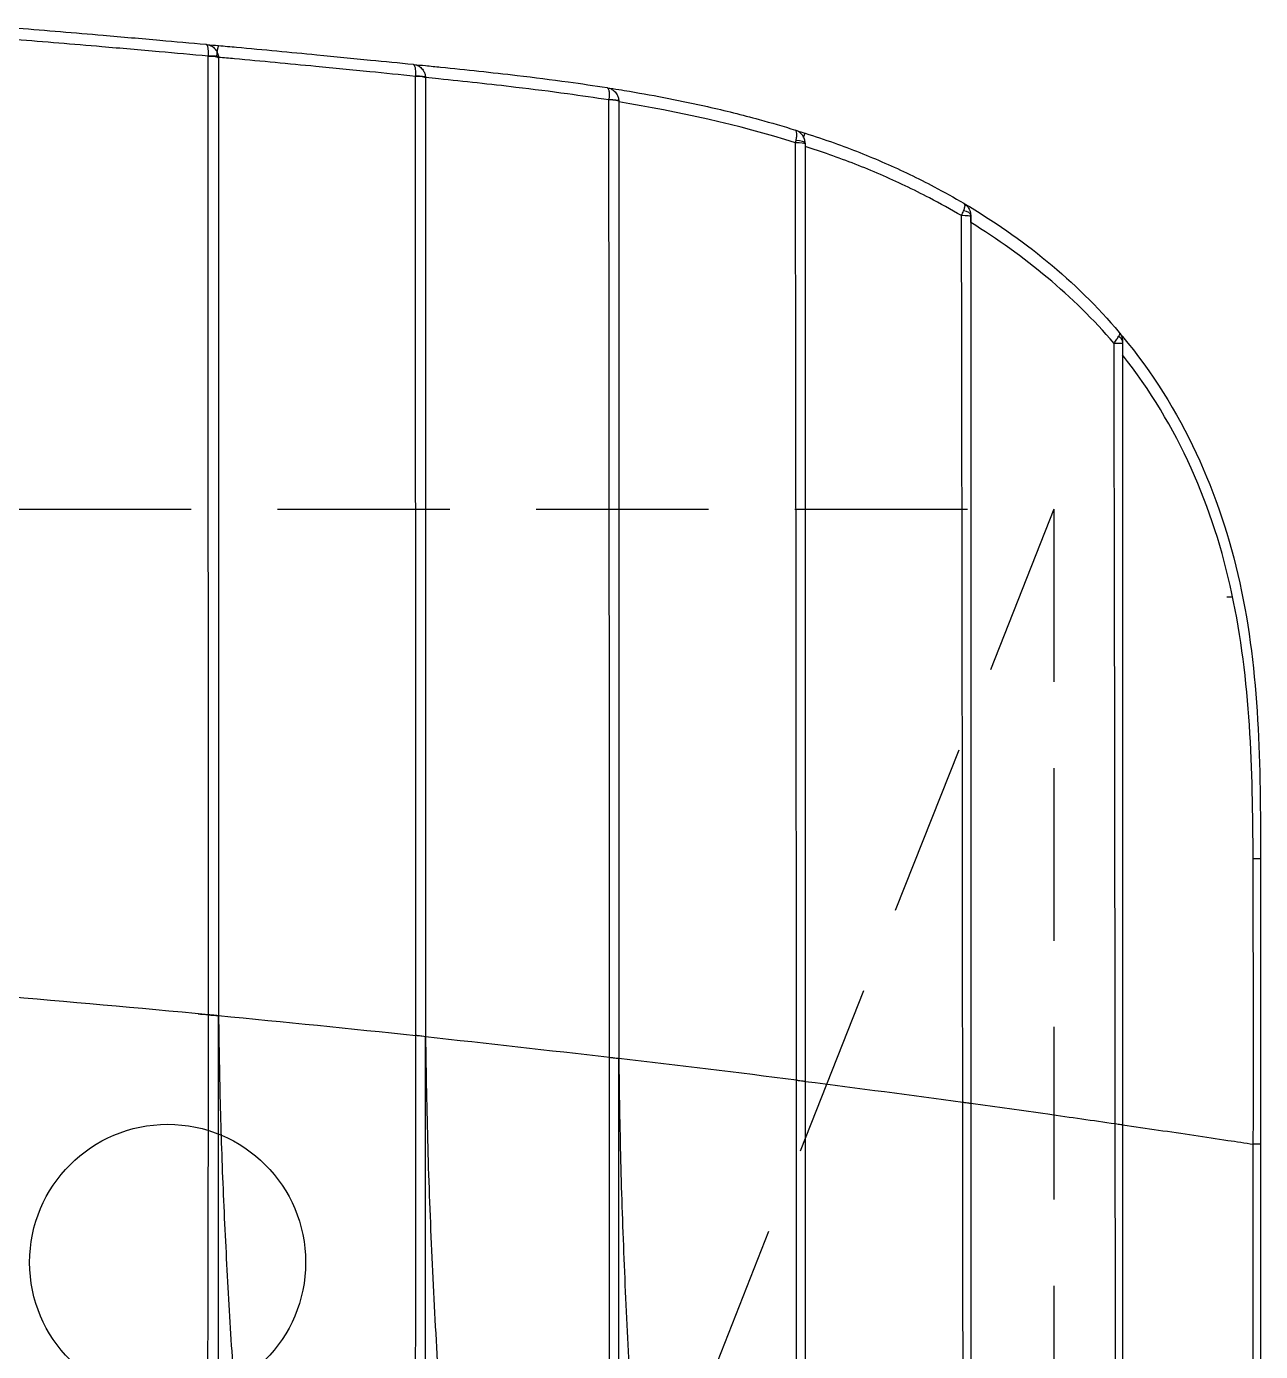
# Model space of a CAD drawing. Header units: inches. Extents: x -53835 to 52744, y -79586 to -50910.
# Drawn here: x -137.5 to -53.7, y -55529.8 to -55439.8 of the extents above; entities that cross this region are included whole.
import ezdxf

# ---------------------------------------------------------------- set-up
doc = ezdxf.new("R2010")
doc.units = ezdxf.units.IN
doc.header["$LTSCALE"] = 50
doc.header["$MEASUREMENT"] = 0
doc.linetypes.add('HIDDEN', pattern=[0.375, 0.25, -0.125])
doc.layers.add('06-LIGHT', color=4, linetype='Continuous')

# ---------------------------------------------------------------- blocks, each defined once
blk = doc.blocks.new('*U255')
at = {"color": 1, "linetype": 'HIDDEN'}
blk.add_line((1179.942, 14.985), (39.942, 464.985), dxfattribs=at)
at = {"color": 8}
for p, q in [((1212.622, 75.5), (1212.624, 75.5)), ((1128.355, 33), (1128.353, 33)), ((1135.341, 21), (1135.337, 21)), ((1201.24, 21), (1201.242, 21)), ((1173.574, 2.109), (1173.568, 2.436))]:
    blk.add_line(p, q, dxfattribs=at)
at = {"color": 1, "linetype": 'HIDDEN'}
blk.add_lwpolyline([(1179.942, 464.985), (1179.942, 14.985), (39.942, 14.985), (39.942, 464.985)], close=True, dxfattribs=at)
at = {"color": 8, "ltscale": 5}
blk.add_circle((1125.392, 79.184), 10, dxfattribs=at)
at = {"color": 8}
for centre, major_axis, ratio, start_param, end_param in [((1212.624, 76.3), (0, -0.8), 0.154906, 0, 1.508803), ((1212.637, 76.3), (-0.052, 0.798), 0.150698, 3.141251, 4.640541), ((1211.179, 61.3), (0, -0.8), 0.139682, 0, 1.489865), ((1211.188, 61.3), (-0.033, 0.799), 0.136296, 3.141375, 4.62578), ((1209.491, 47.3), (0, -0.8), 0.119511, 0, 1.46681), ((1209.496, 47.3), (0, 0.8), 0.145746, 3.141593, 4.60462), ((1206.414, 33.8), (0, -0.8), 0.09375, 0, 1.435998), ((1206.451, 33.8), (0, -0.8), 0.265872, 0, 1.386436), ((1201.157, 21.8), (0, -0.8), 0.065781, 0, 1.396113), ((1201.242, 21.8), (0, 0.8), 0.414276, 3.141593, 4.358439), ((1191.929, 10.8), (0, -0.8), 0.036559, 0, 1.335493), ((1192.106, 10.8), (0, 0.8), 0.561889, 3.141593, 4.019869)]:
    blk.add_ellipse(centre, major_axis=major_axis, ratio=ratio, start_param=start_param, end_param=end_param, dxfattribs=at)
for points, degree in [([(1144.72, 91.5), (1144.292, 86.417), (1143.832, 81.307), (1143.345, 76.23)], 3), ([(1143.396, 76.981), (1143.349, 76.487), (1143.301, 75.994), (1143.254, 75.5)], 3), ([(1109.744, 76.289), (1120.954, 76.25), (1132.158, 76.229), (1143.345, 76.23)], 3), ([(1143.345, 76.23), (1166.56, 76.234), (1189.731, 76.237), (1212.747, 76.25)], 3), ([(1212.747, 76.25), (1212.752, 76.25), (1212.756, 76.251), (1212.76, 76.251)], 3), ([(1213.605, 76.323), (1213.58, 76.049), (1213.555, 75.775), (1213.53, 75.5)], 3), ([(1109.743, 75.5), (1115.868, 75.5), (1121.99, 75.5), (1128.108, 75.5)], 3), ([(1128.108, 75.5), (1128.652, 75.5), (1129.196, 75.5), (1129.741, 75.5)], 3), ([(1129.741, 75.5), (1133.85, 75.5), (1137.957, 75.5), (1142.063, 75.5)], 3), ([(1143.27, 75.5), (1142.813, 70.726), (1142.327, 65.935), (1141.82, 61.196)], 3), ([(1142.063, 75.5), (1142.466, 75.5), (1142.868, 75.5), (1143.271, 75.5)], 3), ([(1143.271, 75.5), (1143.27, 75.5)], 1), ([(1212.624, 75.5), (1189.622, 75.5), (1166.47, 75.5), (1143.271, 75.5)], 3), ([(1212.688, 75.502), (1212.667, 75.501), (1212.645, 75.5), (1212.624, 75.5)], 3), ([(1213.53, 75.5), (1213.536, 75.537), (1213.156, 75.607), (1212.688, 75.656)], 3), ([(1109.743, 61.236), (1120.443, 61.207), (1131.138, 61.192), (1141.82, 61.196)], 3), ([(1109.743, 60.5), (1115.421, 60.5), (1121.096, 60.5), (1126.77, 60.5)], 3), ([(1126.77, 60.5), (1127.867, 60.5), (1128.964, 60.5), (1130.061, 60.5)], 3), ([(1130.061, 60.5), (1133.956, 60.5), (1137.85, 60.5), (1141.742, 60.5)], 3), ([(1141.74, 60.5), (1141.263, 56.031), (1140.762, 51.561), (1140.246, 47.16)], 3), ([(1141.742, 60.5), (1141.74, 60.5)], 1), ([(1211.179, 60.5), (1188.123, 60.5), (1164.953, 60.5), (1141.742, 60.5)], 3), ([(1141.82, 61.196), (1165.042, 61.205), (1188.224, 61.215), (1211.291, 61.236)], 3), ([(1211.22, 60.501), (1211.207, 60.5), (1211.193, 60.5), (1211.179, 60.5)], 3), ([(1211.291, 61.236), (1211.293, 61.236), (1211.296, 61.236), (1211.299, 61.236)], 3), ([(1109.742, 47.186), (1119.916, 47.164), (1130.085, 47.154), (1140.246, 47.16)], 3), ([(1140.246, 47.16), (1163.408, 47.174), (1186.534, 47.189), (1209.586, 47.217)], 3), ([(1209.586, 47.217), (1209.595, 47.216), (1209.604, 47.215), (1209.612, 47.214)], 3), ([(1210.478, 47.346), (1210.434, 47.064), (1210.389, 46.782), (1210.343, 46.5)], 3), ([(1109.742, 46.501), (1117.799, 46.501), (1125.854, 46.501), (1133.903, 46.501)], 3), ([(1133.903, 46.501), (1134.851, 46.501), (1135.798, 46.501), (1136.746, 46.501)], 3), ([(1136.746, 46.501), (1137.885, 46.501), (1139.025, 46.501), (1140.165, 46.501)], 3), ([(1138.587, 33.617), (1139.126, 37.844), (1139.654, 42.165), (1140.163, 46.502)], 3), ([(1140.165, 46.501), (1140.163, 46.501)], 1), ([(1209.491, 46.5), (1186.444, 46.5), (1163.322, 46.501), (1140.165, 46.501)], 3), ([(1206.489, 33.693), (1207.798, 37.863), (1208.737, 42.172), (1209.443, 46.5)], 3), ([(1209.496, 46.5), (1209.495, 46.5), (1209.493, 46.5), (1209.491, 46.5)], 3), ([(1109.741, 33.626), (1119.36, 33.614), (1128.976, 33.61), (1138.587, 33.617)], 3), ([(1138.587, 33.618), (1161.249, 33.634), (1183.889, 33.658), (1206.489, 33.693)], 3), ([(1206.489, 33.693), (1206.547, 33.679), (1206.604, 33.666), (1206.66, 33.653)], 3), ([(1138.505, 33), (1128.921, 33.001), (1119.332, 33), (1109.741, 33)], 3), ([(1138.503, 33.001), (1138.011, 29.134), (1137.505, 25.299), (1136.996, 21.575)], 3), ([(1138.503, 33), (1138.505, 33)], 1), ([(1206.414, 33), (1183.812, 33), (1161.17, 33.001), (1138.505, 33.001)], 3), ([(1206.451, 33), (1206.439, 33), (1206.427, 33), (1206.414, 33)], 3), ([(1207.175, 33), (1207.18, 33.01), (1207.083, 33.051), (1206.913, 33.112)], 3), ([(1202.094, 21.487), (1199.613, 17.248), (1196.478, 13.384), (1192.751, 10.236)], 3), ([(1201.209, 21.661), (1201.328, 21.611), (1201.447, 21.563), (1201.553, 21.523)], 3), ([(1136.915, 21), (1127.858, 21), (1118.799, 21), (1109.74, 21)], 3), ([(1136.912, 21), (1136.915, 21)], 1), ([(1191.958, 10.614), (1195.4, 13.555), (1198.315, 17.121), (1200.718, 21)], 3), ([(1135.361, 10), (1126.82, 10), (1118.279, 10), (1109.738, 10)], 3), ([(1135.361, 10), (1135.358, 10)], 1), ([(1133.944, 0), (1125.875, 0), (1117.806, 0), (1109.736, 0)], 3), ([(1133.944, 0), (1133.946, 0), (1133.947, 0.207), (1133.948, 0.52)], 3), ([(1154.619, 0), (1154.621, 0), (1154.623, 0.215), (1154.624, 0.536)], 3)]:
    blk.add_open_spline(points, degree=degree, dxfattribs=at)
for points, knots in [([(1212.76, 76.251), (1212.868, 77.432), (1212.974, 78.615), (1213.202, 81.183), (1213.322, 82.569), (1213.618, 86.033), (1213.791, 88.112), (1213.994, 90.625), (1214.029, 91.063), (1214.064, 91.5), (1214.064, 91.5), (1214.064, 91.5)], [0, 0, 0, 0, 0.232545, 0.232545, 0.504897, 0.504897, 0.913704, 0.913704, 0.999996, 0.999996, 1, 1, 1, 1]), ([(1214.909, 91.5), (1214.909, 91.5), (1214.909, 91.5), (1214.87, 91.015), (1214.831, 90.529), (1214.625, 87.986), (1214.453, 85.924), (1214.159, 82.488), (1214.039, 81.113), (1213.819, 78.629), (1213.72, 77.519), (1213.619, 76.41)], [0, 0, 0, 0, 0.000004, 0.000004, 0.096735, 0.096735, 0.506429, 0.506429, 0.779373, 0.779373, 1, 1, 1, 1]), ([(1143.345, 76.23), (1143.333, 76.1), (1143.309, 75.842), (1143.28, 75.557), (1143.274, 75.519), (1143.271, 75.5)], [0, 0, 0, 0, 0.336965, 0.669945, 1, 1, 1, 1]), ([(1213.619, 76.41), (1213.618, 76.407), (1213.618, 76.405), (1213.616, 76.385), (1213.614, 76.366), (1213.601, 76.282), (1213.585, 76.218), (1213.535, 76.081), (1213.498, 76.009), (1213.387, 75.843), (1213.3, 75.754), (1213.13, 75.633), (1213.051, 75.592), (1212.879, 75.529), (1212.784, 75.508), (1212.688, 75.502)], [0, 0, 0, 0, 0.004555, 0.004555, 0.044275, 0.044275, 0.184893, 0.184893, 0.355049, 0.355049, 0.61302, 0.61302, 0.79821, 0.79821, 1, 1, 1, 1]), ([(1213.619, 76.41), (1213.619, 76.409), (1213.619, 76.409), (1213.618, 76.404), (1213.617, 76.399), (1213.611, 76.38), (1213.599, 76.365), (1213.559, 76.335), (1213.528, 76.32), (1213.429, 76.287), (1213.35, 76.271), (1213.19, 76.253), (1213.114, 76.248), (1212.948, 76.244), (1212.855, 76.246), (1212.76, 76.251)], [0, 0, 0, 0, 0.004554, 0.004554, 0.044272, 0.044272, 0.184889, 0.184889, 0.355045, 0.355045, 0.613023, 0.613023, 0.798214, 0.798214, 1, 1, 1, 1]), ([(1143.27, 75.5), (1141.037, 75.466), (1136.57, 75.399), (1129.861, 75.15), (1123.153, 74.81), (1116.445, 74.389), (1111.977, 74.055), (1109.743, 73.888)], [0, 0, 0, 0, 0.199981, 0.399984, 0.599994, 0.800004, 1, 1, 1, 1]), ([(1212.622, 75.5), (1201.275, 75.5), (1178.19, 75.5), (1155.021, 75.5), (1143.27, 75.5)], [0, 0, 0, 0, 0.493391, 1, 1, 1, 1]), ([(1211.299, 61.236), (1211.411, 62.333), (1211.521, 63.432), (1211.76, 65.837), (1211.888, 67.144), (1212.203, 70.413), (1212.387, 72.375), (1212.603, 74.722), (1212.638, 75.111), (1212.674, 75.5), (1212.674, 75.5), (1212.674, 75.5)], [0, 0, 0, 0, 0.231179, 0.231179, 0.505815, 0.505815, 0.918087, 0.918087, 0.999996, 0.999996, 1, 1, 1, 1]), ([(1213.53, 75.5), (1213.53, 75.5), (1213.53, 75.5), (1213.49, 75.063), (1213.45, 74.626), (1213.232, 72.249), (1213.049, 70.306), (1212.737, 67.068), (1212.61, 65.773), (1212.38, 63.452), (1212.277, 62.425), (1212.173, 61.4)], [0, 0, 0, 0, 0.000004, 0.000004, 0.093122, 0.093122, 0.506225, 0.506225, 0.781415, 0.781415, 1, 1, 1, 1]), ([(1141.74, 60.5), (1139.076, 60.458), (1133.746, 60.373), (1125.743, 60.057), (1117.74, 59.639), (1112.408, 59.282), (1109.742, 59.104)], [0, 0, 0, 0, 0.249988, 0.499982, 0.750002, 1, 1, 1, 1]), ([(1141.742, 60.5), (1141.739, 60.505), (1141.732, 60.522), (1141.767, 60.69), (1141.794, 60.95), (1141.811, 61.111), (1141.82, 61.196)], [0, 0, 0, 0, 0.179045, 0.569787, 0.77214, 1, 1, 1, 1]), ([(1209.586, 47.217), (1209.744, 48.215), (1209.89, 49.217), (1210.198, 51.46), (1210.355, 52.702), (1210.722, 55.812), (1210.92, 57.683), (1211.141, 59.866), (1211.173, 60.183), (1211.205, 60.5), (1211.205, 60.5), (1211.205, 60.501)], [0, 0, 0, 0, 0.227114, 0.227114, 0.507581, 0.507581, 0.928515, 0.928515, 0.999968, 0.999968, 1, 1, 1, 1]), ([(1212.161, 61.348), (1212.133, 61.066), (1212.105, 60.783), (1212.04, 60.136), (1212.004, 59.771), (1211.78, 57.556), (1211.583, 55.702), (1211.219, 52.617), (1211.064, 51.383), (1210.766, 49.215), (1210.629, 48.279), (1210.484, 47.346)], [0, 0, 0, 0, 0.060502, 0.060502, 0.138457, 0.138457, 0.534383, 0.534383, 0.798681, 0.798681, 1, 1, 1, 1]), ([(1212.173, 61.4), (1212.173, 61.397), (1212.173, 61.395), (1212.17, 61.367), (1212.166, 61.341), (1212.15, 61.254), (1212.133, 61.195), (1212.081, 61.061), (1212.041, 60.987), (1211.924, 60.823), (1211.837, 60.737), (1211.665, 60.622), (1211.585, 60.582), (1211.412, 60.523), (1211.316, 60.505), (1211.22, 60.501)], [0, 0, 0, 0, 0.004516, 0.004516, 0.060277, 0.060277, 0.189772, 0.189772, 0.363924, 0.363924, 0.616606, 0.616606, 0.800469, 0.800469, 1, 1, 1, 1]), ([(1212.173, 61.4), (1212.173, 61.399), (1212.173, 61.399), (1212.172, 61.391), (1212.171, 61.385), (1212.161, 61.364), (1212.149, 61.349), (1212.108, 61.318), (1212.075, 61.302), (1211.972, 61.268), (1211.892, 61.252), (1211.73, 61.234), (1211.654, 61.23), (1211.487, 61.227), (1211.393, 61.23), (1211.299, 61.236)], [0, 0, 0, 0, 0.004516, 0.004516, 0.060274, 0.060274, 0.189768, 0.189768, 0.363921, 0.363921, 0.61661, 0.61661, 0.800474, 0.800474, 1, 1, 1, 1]), ([(1140.246, 47.16), (1140.235, 47.067), (1140.214, 46.888), (1140.188, 46.676), (1140.17, 46.53), (1140.167, 46.511), (1140.165, 46.501)], [0, 0, 0, 0, 0.259243, 0.49995, 0.747682, 1, 1, 1, 1]), ([(1210.484, 47.346), (1210.483, 47.344), (1210.483, 47.342), (1210.48, 47.321), (1210.476, 47.302), (1210.458, 47.22), (1210.438, 47.158), (1210.38, 47.026), (1210.339, 46.957), (1210.219, 46.798), (1210.127, 46.715), (1209.95, 46.604), (1209.868, 46.567), (1209.69, 46.514), (1209.593, 46.5), (1209.496, 46.5)], [0, 0, 0, 0, 0.00456, 0.00456, 0.045326, 0.045326, 0.183125, 0.183125, 0.351772, 0.351772, 0.609152, 0.609152, 0.796616, 0.796616, 1, 1, 1, 1]), ([(1210.484, 47.346), (1210.484, 47.345), (1210.483, 47.345), (1210.483, 47.339), (1210.481, 47.334), (1210.473, 47.313), (1210.46, 47.297), (1210.419, 47.266), (1210.387, 47.251), (1210.287, 47.219), (1210.207, 47.205), (1210.045, 47.193), (1209.969, 47.192), (1209.801, 47.196), (1209.707, 47.203), (1209.612, 47.214)], [0, 0, 0, 0, 0.004561, 0.004561, 0.045321, 0.045321, 0.183106, 0.183106, 0.351747, 0.351747, 0.609125, 0.609125, 0.796595, 0.796595, 1, 1, 1, 1]), ([(1140.163, 46.502), (1137.687, 46.464), (1132.696, 46.388), (1125.146, 46.122), (1117.481, 45.767), (1112.334, 45.461), (1109.742, 45.307)], [0, 0, 0, 0, 0.244293, 0.492387, 0.744298, 1, 1, 1, 1]), ([(1210.343, 46.5), (1210.343, 46.5), (1210.343, 46.5), (1210.301, 46.239), (1210.258, 45.977), (1209.894, 43.823), (1209.528, 41.933), (1208.822, 38.808), (1208.513, 37.563), (1207.933, 35.447), (1207.677, 34.571), (1207.405, 33.702)], [0, 0, 0, 0, 0.000005, 0.000005, 0.060466, 0.060466, 0.498822, 0.498822, 0.791344, 0.791344, 1, 1, 1, 1]), ([(1138.587, 33.617), (1138.576, 33.53), (1138.565, 33.446), (1138.546, 33.295), (1138.537, 33.227), (1138.522, 33.116), (1138.516, 33.072), (1138.508, 33.015), (1138.505, 33), (1138.505, 33)], [0, 0, 0, 0, 0.251918, 0.251918, 0.503947, 0.503947, 0.754391, 0.754391, 1, 1, 1, 1]), ([(1206.451, 33), (1206.555, 33), (1206.66, 33.017), (1206.848, 33.077), (1206.934, 33.12), (1207.122, 33.247), (1207.218, 33.345), (1207.338, 33.531), (1207.376, 33.612), (1207.403, 33.698), (1207.404, 33.7), (1207.405, 33.702)], [0, 0, 0, 0, 0.244299, 0.244299, 0.466785, 0.466785, 0.784954, 0.784954, 0.994912, 0.994912, 1, 1, 1, 1]), ([(1206.66, 33.653), (1206.757, 33.632), (1206.851, 33.616), (1207.014, 33.599), (1207.086, 33.596), (1207.235, 33.602), (1207.304, 33.616), (1207.378, 33.656), (1207.396, 33.676), (1207.404, 33.701), (1207.404, 33.701), (1207.405, 33.702)], [0, 0, 0, 0, 0.244338, 0.244338, 0.46683, 0.46683, 0.78498, 0.78498, 0.994908, 0.994908, 1, 1, 1, 1]), ([(1207.399, 33.702), (1207.358, 33.572), (1207.317, 33.443), (1207.243, 33.209), (1207.209, 33.104), (1207.175, 33), (1207.175, 33), (1207.175, 33)], [0, 0, 0, 0, 0.553326, 0.553326, 0.999919, 0.999919, 1, 1, 1, 1]), ([(1201.209, 21.661), (1201.653, 22.422), (1202.079, 23.196), (1203.094, 25.146), (1203.66, 26.336), (1204.705, 28.75), (1205.185, 29.975), (1205.829, 31.806), (1206.027, 32.402), (1206.215, 33)], [0, 0, 0, 0, 0.213946, 0.213946, 0.53186, 0.53186, 0.848701, 0.848701, 1, 1, 1, 1]), ([(1207.175, 33), (1207.175, 33), (1207.175, 33), (1206.956, 32.293), (1206.723, 31.59), (1206.034, 29.65), (1205.548, 28.422), (1204.489, 26.005), (1203.916, 24.813), (1202.918, 22.919), (1202.519, 22.202), (1202.104, 21.495)], [0, 0, 0, 0, 0.000005, 0.000005, 0.176011, 0.176011, 0.489497, 0.489497, 0.803985, 0.803985, 1, 1, 1, 1]), ([(1109.74, 21.54), (1118.827, 21.554), (1127.912, 21.567), (1136.996, 21.575), (1136.996, 21.575), (1136.996, 21.575)], [0, 0, 0, 0, 0.999998, 0.999998, 1, 1, 1, 1]), ([(1136.996, 21.575), (1136.985, 21.492), (1136.963, 21.332), (1136.937, 21.148), (1136.919, 21.024), (1136.916, 21.008), (1136.915, 21)], [0, 0, 0, 0, 0.261877, 0.500466, 0.750988, 1, 1, 1, 1]), ([(1136.996, 21.575), (1145.862, 21.583), (1154.727, 21.592), (1173.424, 21.615), (1183.257, 21.63), (1195.794, 21.651), (1198.502, 21.656), (1201.209, 21.661)], [0, 0, 0, 0, 0.413984, 0.413984, 0.873443, 0.873443, 1, 1, 1, 1]), ([(1202.104, 21.495), (1202.103, 21.493), (1202.102, 21.491), (1202.052, 21.406), (1201.99, 21.329), (1201.822, 21.176), (1201.706, 21.105), (1201.475, 21.021), (1201.358, 21), (1201.242, 21)], [0, 0, 0, 0, 0.006203, 0.006203, 0.286153, 0.286153, 0.666961, 0.666961, 1, 1, 1, 1]), ([(1202.104, 21.495), (1202.104, 21.494), (1202.104, 21.494), (1202.089, 21.469), (1202.062, 21.451), (1201.973, 21.429), (1201.9, 21.431), (1201.737, 21.461), (1201.648, 21.487), (1201.553, 21.523)], [0, 0, 0, 0, 0.00621, 0.00621, 0.286125, 0.286125, 0.666926, 0.666926, 1, 1, 1, 1]), ([(1136.912, 21), (1136.656, 19.122), (1136.165, 15.577), (1135.672, 12.129), (1135.44, 10.525)], [0, 0, 0, 0, 0.525932, 1, 1, 1, 1]), ([(1200.718, 21), (1190.325, 21), (1179.928, 21), (1158.765, 21), (1147.998, 21), (1137.123, 21), (1137.018, 21), (1136.912, 21)], [0, 0, 0, 0, 0.488967, 0.488967, 0.995055, 0.995055, 1, 1, 1, 1]), ([(1201.157, 21), (1198.451, 21), (1195.744, 21), (1183.211, 21), (1173.381, 21), (1154.672, 21), (1145.794, 21), (1136.915, 21)], [0, 0, 0, 0, 0.12646, 0.12646, 0.585568, 0.585568, 1, 1, 1, 1]), ([(1200.718, 21), (1200.888, 21), (1201.058, 21), (1201.221, 21), (1201.23, 21), (1201.24, 21)], [0, 0, 0, 0, 0.941032, 0.941032, 1, 1, 1, 1]), ([(1201.242, 21), (1201.24, 21), (1201.238, 21), (1201.211, 21), (1201.184, 21), (1201.157, 21)], [0, 0, 0, 0, 0.078683, 0.078683, 1, 1, 1, 1]), ([(1135.44, 10.525), (1135.44, 10.525), (1135.44, 10.525), (1139.443, 10.529), (1143.447, 10.533), (1152.942, 10.544), (1158.434, 10.552), (1169.418, 10.568), (1174.909, 10.578), (1184.253, 10.596), (1188.106, 10.605), (1191.958, 10.614)], [0, 0, 0, 0, 0.000001, 0.000001, 0.21248, 0.21248, 0.503983, 0.503983, 0.795486, 0.795486, 1, 1, 1, 1]), ([(1191.958, 10.614), (1192.067, 10.536), (1192.176, 10.462), (1192.289, 10.389), (1192.305, 10.379), (1192.368, 10.34), (1192.412, 10.313), (1192.452, 10.289)], [0, 0, 0, 0, 0.602639, 0.602639, 0.700862, 0.700862, 1, 1, 1, 1]), ([(1109.738, 10.493), (1118.306, 10.506), (1126.873, 10.517), (1135.44, 10.525), (1135.44, 10.525), (1135.44, 10.525)], [0, 0, 0, 0, 0.999998, 0.999998, 1, 1, 1, 1]), ([(1135.358, 10), (1135.231, 9.123), (1134.977, 7.378), (1134.599, 4.819), (1134.255, 2.53), (1134.041, 1.122), (1133.948, 0.52)], [0, 0, 0, 0, 0.264848, 0.529697, 0.794545, 1, 1, 1, 1]), ([(1135.44, 10.525), (1135.418, 10.372), (1135.376, 10.08), (1135.365, 10.026), (1135.361, 10)], [0, 0, 0, 0, 0.526922, 1, 1, 1, 1]), ([(1191.929, 10), (1188.078, 10), (1184.226, 10), (1174.884, 10), (1169.393, 10), (1158.411, 10), (1152.92, 10), (1143.406, 10), (1139.383, 10), (1135.361, 10)], [0, 0, 0, 0, 0.204297, 0.204297, 0.495492, 0.495492, 0.786688, 0.786688, 1, 1, 1, 1]), ([(1192.463, 10), (1189.891, 7.852), (1187.007, 6.061), (1180.997, 3.25), (1177.859, 2.213), (1168.093, 0.072), (1161.319, 0), (1154.619, 0)], [0, 0, 0, 0, 0.25, 0.25, 0.5, 0.5, 1, 1, 1, 1]), ([(1154.624, 0.536), (1161.066, 0.565), (1167.56, 0.717), (1176.974, 2.744), (1180.004, 3.713), (1185.813, 6.33), (1188.618, 8.001), (1191.129, 10)], [0, 0, 0, 0, 0.5, 0.5, 0.75, 0.75, 1, 1, 1, 1]), ([(1192.106, 10), (1192.092, 10), (1192.076, 10), (1192.019, 10), (1191.974, 10), (1191.929, 10)], [0, 0, 0, 0, 0.27435, 0.27435, 1, 1, 1, 1]), ([(1192.103, 10), (1192.121, 10), (1192.139, 10), (1192.232, 10), (1192.3, 10), (1192.394, 10), (1192.426, 10), (1192.457, 10), (1192.463, 10), (1192.463, 10)], [0, 0, 0, 0, 0.088851, 0.088851, 0.481031, 0.481031, 0.789211, 0.789211, 1, 1, 1, 1]), ([(1192.751, 10.236), (1192.749, 10.235), (1192.747, 10.234), (1192.672, 10.171), (1192.588, 10.119), (1192.418, 10.046), (1192.331, 10.022), (1192.197, 10.003), (1192.152, 10), (1192.106, 10)], [0, 0, 0, 0, 0.009114, 0.009114, 0.424228, 0.424228, 0.805411, 0.805411, 1, 1, 1, 1]), ([(1192.751, 10.236), (1192.75, 10.236), (1192.75, 10.236), (1192.727, 10.217), (1192.695, 10.209), (1192.62, 10.215), (1192.578, 10.227), (1192.506, 10.26), (1192.479, 10.273), (1192.452, 10.289)], [0, 0, 0, 0, 0.00913, 0.00913, 0.424234, 0.424234, 0.800681, 0.800681, 1, 1, 1, 1]), ([(1192.462, 10), (1192.483, 10.017), (1192.523, 10.05), (1192.586, 10.103), (1192.634, 10.142), (1192.652, 10.157), (1192.654, 10.159)], [0, 0, 0, 0, 0.243292, 0.494316, 0.918081, 1, 1, 1, 1]), ([(1192.654, 10.159), (1192.678, 10.179), (1192.707, 10.203), (1192.722, 10.215), (1192.723, 10.216), (1192.723, 10.216)], [0, 0, 0, 0, 0.547604, 0.933704, 1, 1, 1, 1]), ([(1109.737, 0.514), (1117.807, 0.521), (1125.878, 0.523), (1133.948, 0.52), (1133.948, 0.52), (1133.948, 0.52)], [0, 0, 0, 0, 0.999998, 0.999998, 1, 1, 1, 1]), ([(1154.619, 0), (1151.18, 0), (1147.741, 0), (1140.849, 0), (1137.397, 0), (1133.944, 0)], [0, 0, 0, 0, 0.499048, 0.499048, 1, 1, 1, 1]), ([(1133.948, 0.52), (1133.948, 0.52), (1133.948, 0.52), (1137.401, 0.518), (1140.853, 0.517), (1147.745, 0.518), (1151.185, 0.521), (1154.624, 0.536)], [0, 0, 0, 0, 0.000003, 0.000003, 0.500936, 0.500936, 1, 1, 1, 1])]:
    blk.add_open_spline(points, degree=3, knots=knots, dxfattribs=at)
blk = doc.blocks.new('acqkd')
at = {"layer": '06-LIGHT', "xscale": 0.9375580759604136, "yscale": 0.9375580759604136, "zscale": 0.9375580759604136, "rotation": 359.9999999999999}
blk.add_blockref('*U255', (1570160.058, 1746418.473), dxfattribs=at)

msp = doc.modelspace()

# ---------------------------------------------------------------- block references
at = {"color": 0, "rotation": 89.99999999999999}
msp.add_blockref('acqkd', (1746364.822, -1626738.916), dxfattribs=at)

doc.saveas('drawing.dxf')
